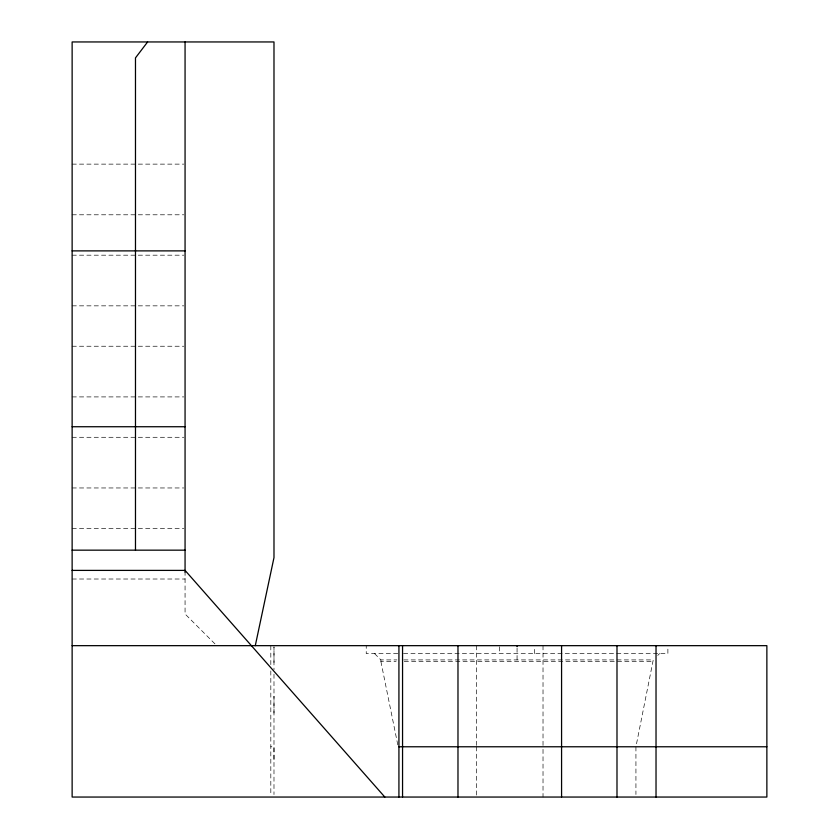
<?xml version="1.0" encoding="UTF-8"?>
<svg xmlns="http://www.w3.org/2000/svg" width="839" height="839" viewBox="0 0 839 839"><rect width="100%" height="100%" fill="white"/><g stroke="black" fill="none" stroke-linecap="round" stroke-linejoin="round"><path stroke-width="0.63" stroke-dasharray="4.2 3.15" d="M270.819 670.938L270.819 794.533M270.819 664.624L270.819 645.663M273.986 759.347L273.986 746.773L270.819 746.773M273.986 713.066L273.986 696.223M273.986 662.516L273.986 646.953L273.986 669.679M534.653 653.581L534.653 646.796M403.769 659.915L653.235 659.915L635.931 746.773L635.931 794.47M657.766 655.385L659.569 653.581M72.133 164.129L183.762 164.129M72.133 214.794L183.762 214.794M72.133 255.182L183.762 255.182M72.133 305.847L183.762 305.847M72.133 346.234L183.762 346.234M72.133 396.91L183.762 396.91M72.133 437.287L183.762 437.287M72.133 487.962L183.762 487.962M72.133 528.339L183.762 528.339M72.133 579.015L185.062 579.015M397.78 653.581L366.234 653.581L366.234 645.663M403.528 653.581L667.886 653.581L667.886 646.796M374.551 653.581L380.885 659.915L396.931 659.915M380.885 659.915L380.885 661.499L396.102 661.499M404.262 661.499L653.235 661.499M214.92 643.849L185.062 613.991L185.062 571.674M380.885 661.499L397.927 745.504M543.022 645.663L543.022 745.483M543.022 749.353L543.022 797.05M517.065 648.138L517.065 659.915M499.467 646.796L499.467 653.581M476.521 645.663L476.521 745.483M476.521 746.773L476.521 797.05M273.986 674.178L273.986 794.533"/><path stroke-width="1.26" d="M255.287 645.663L273.986 557.61L273.986 41.95L72.133 41.95L72.133 797.05L766.867 797.05L766.867 645.663L72.133 645.663M147.612 41.95L135.478 57.891L135.478 550.164M72.133 250.882L185.062 250.882M72.133 426.736L185.062 426.736M72.133 550.164L185.062 550.164M72.133 570.394L185.062 570.394L384.828 797.05M398.924 746.773L766.867 746.773M656.025 645.663L656.025 797.05M616.99 645.663L616.99 797.05M561.574 645.663L561.574 797.05M517.065 645.663L517.065 646.649M457.979 645.663L457.979 797.05M402.552 645.663L402.552 797.05M398.924 645.663L398.924 797.05M185.062 41.95L185.062 572.345"/></g></svg>
